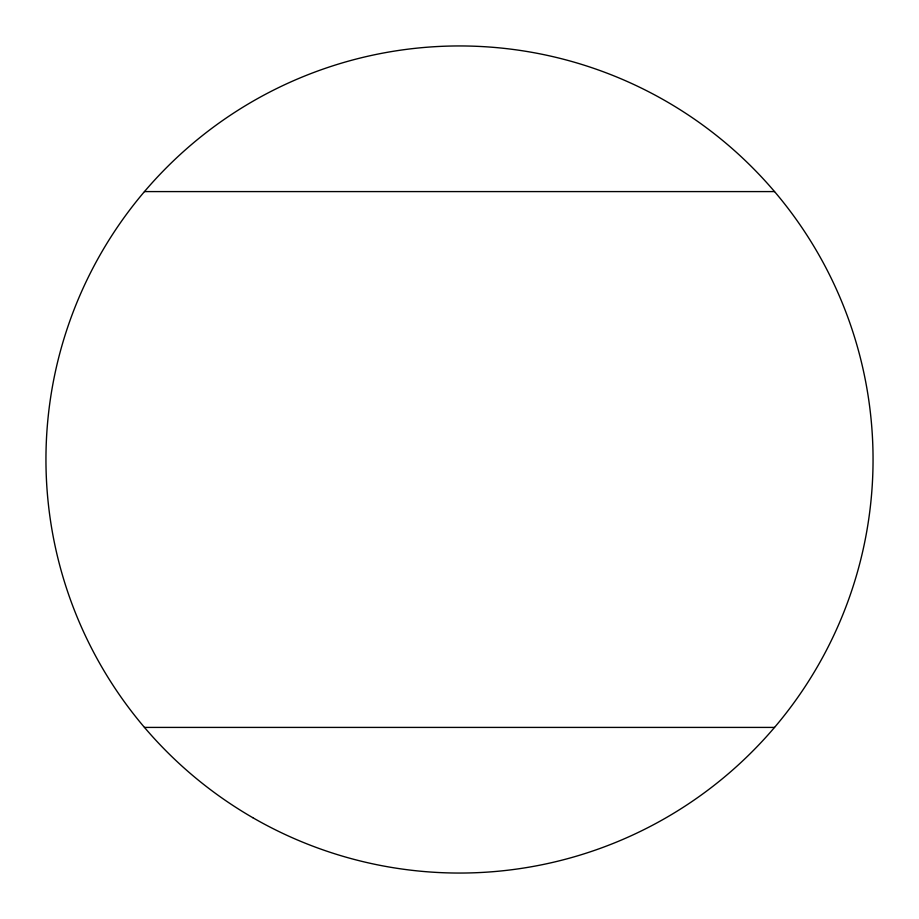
<?xml version="1.0" encoding="UTF-8"?>
<svg xmlns="http://www.w3.org/2000/svg" width="919" height="919" viewBox="0 0 919 919"><rect width="100%" height="100%" fill="white"/><g stroke="black" fill="none" stroke-linecap="round" stroke-linejoin="round"><path stroke-width="1.38" d="M144.467 191.589L774.533 191.589M144.467 727.411L774.533 727.411M252.725 817.646A413.55 413.55 0 0 0 873.05 459.5A413.55 413.55 0 0 0 252.725 101.354A413.55 413.55 0 0 0 252.725 817.646"/></g></svg>
